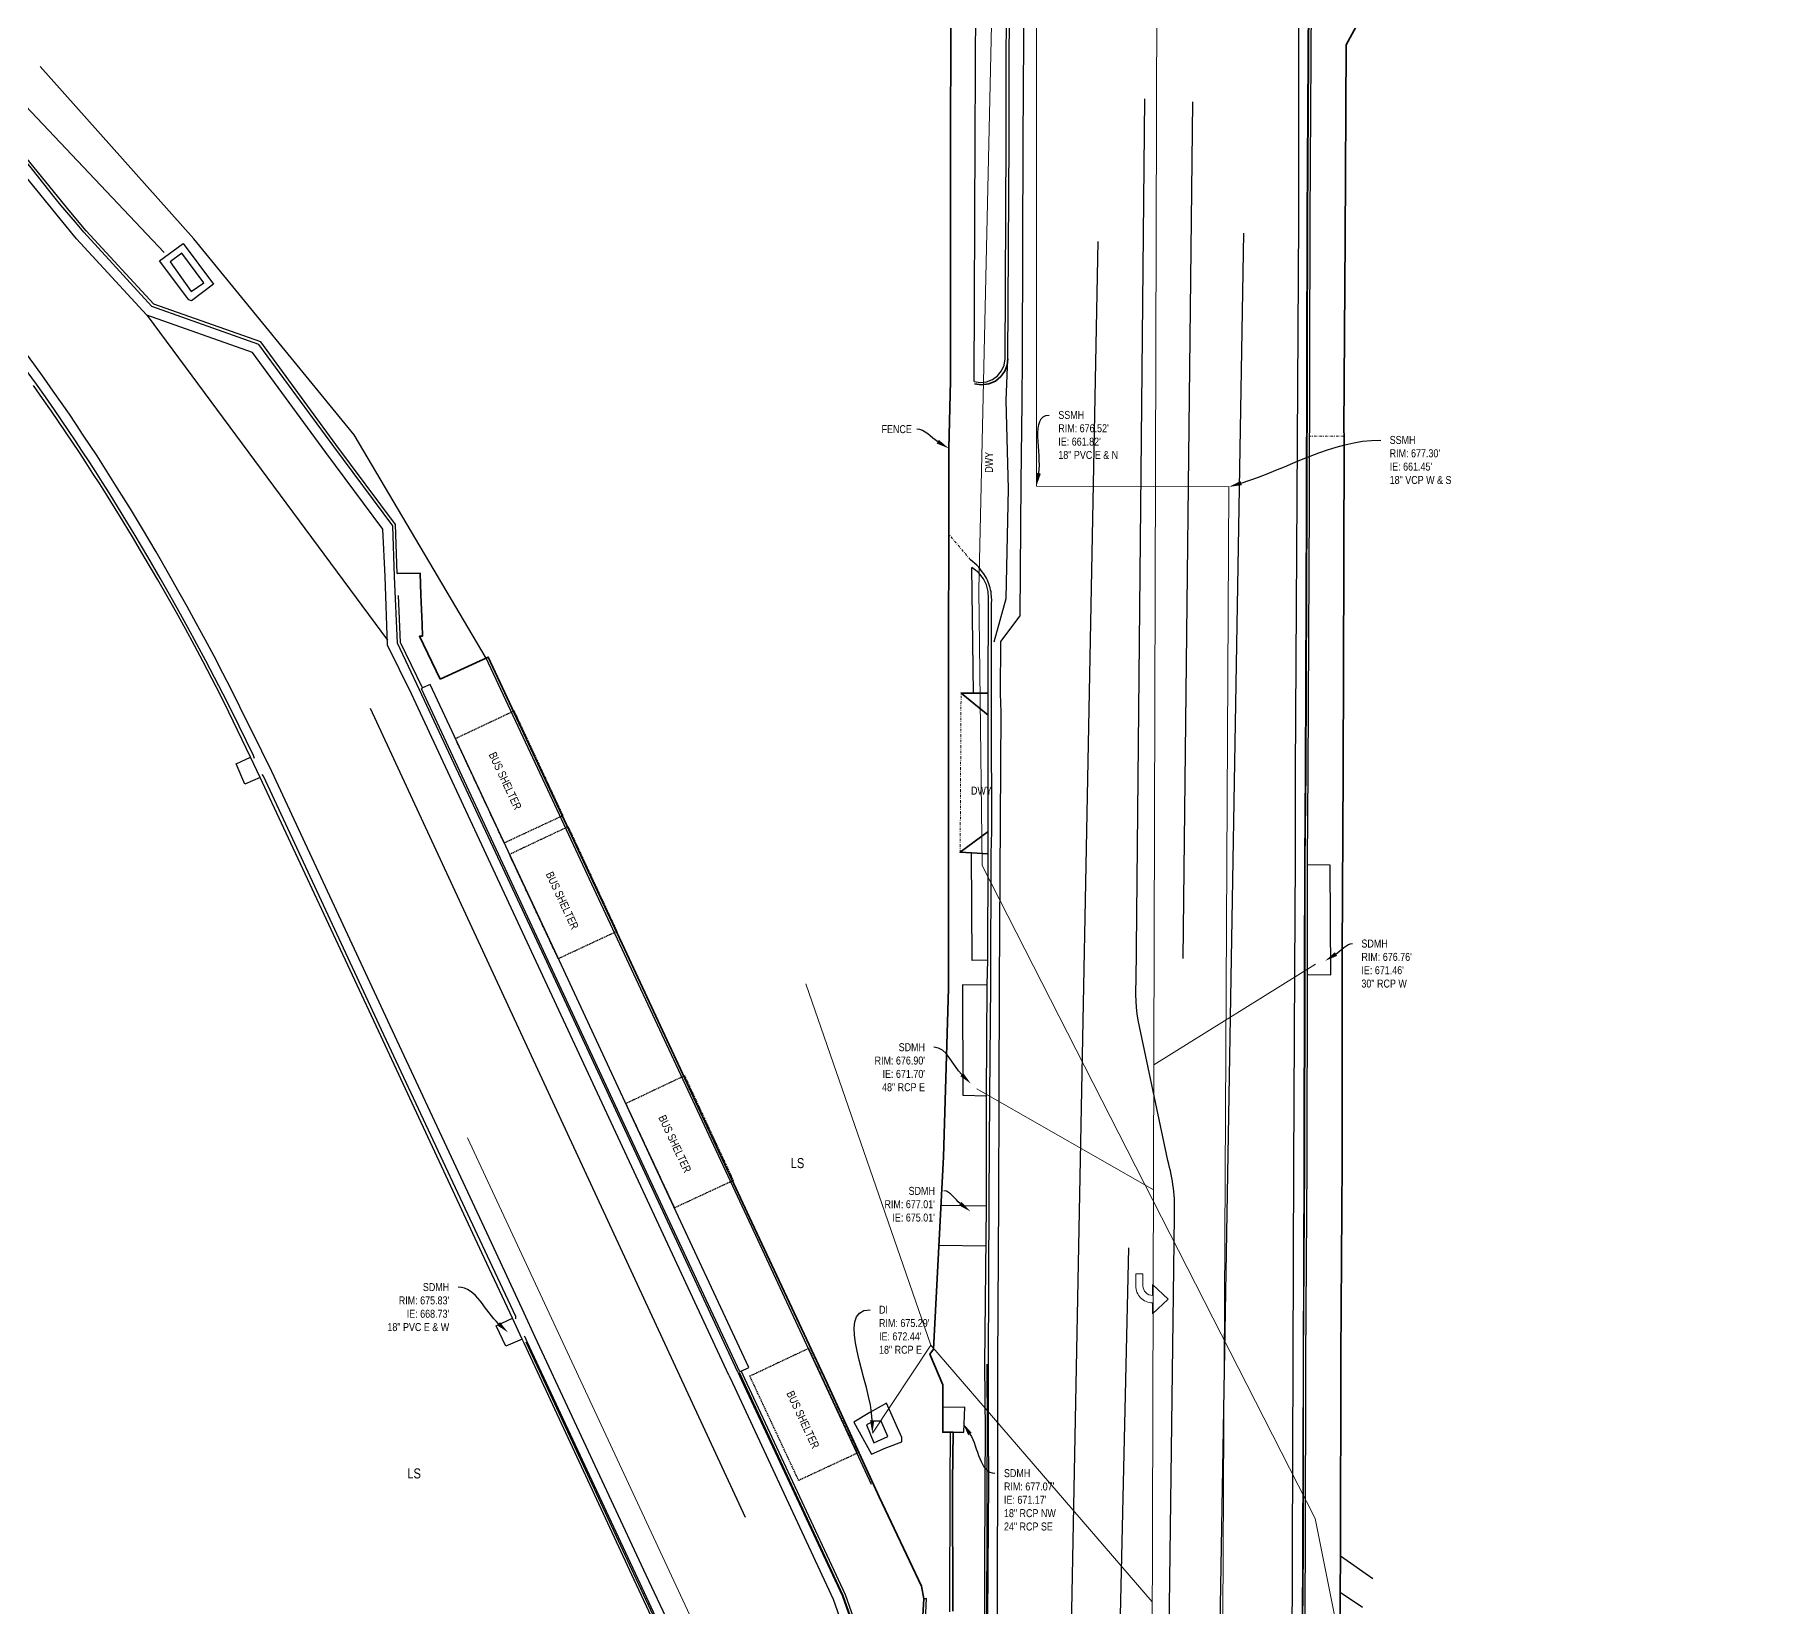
# Model space of a CAD drawing. Header units: feet. Extents: x 0 to 6444343, y 0 to 1885993.
# Drawn here: x 6433644.4 to 6433989.9, y 1885429.4 to 1885743.9 of the extents above; entities that cross this region are included whole.
import ezdxf
from ezdxf import colors
from ezdxf.entities.mleader import LeaderData, LeaderLine
from ezdxf.lldxf.tags import DXFTag
from ezdxf.math import Vec2, Vec3

# ---------------------------------------------------------------- set-up
doc = ezdxf.new("R2010")
doc.units = ezdxf.units.FT
doc.header["$MEASUREMENT"] = 0
doc.linetypes.add('DASHDOT', pattern=[1, 0.5, -0.25, 0, -0.25])
doc.linetypes.add('DASHED2', pattern=[0.375, 0.25, -0.125])
for name, color, linetype, lineweight in [('VF-BLDG-OVHD-LINE-', 253, 'DASHED2', 25), ('VF-COMM-OVHD-LINE-', 253, 'OVERHEADCOMM', 15), ('VF-ELEC-OVHD-LINE-', 253, 'OVERHEADELECTRIC', 15), ('VF-FENC-LINE-', 253, 'FENCE', 25), ('VF-ROAD-DRIV-LINE-', 253, 'Continuous', 35), ('VF-ROAD-STRP-BIKE-LINE-', 253, 'Continuous', 25), ('VF-ROAD-STRP-YELO-LINE-', 253, 'Continuous', 25), ('VF-SSWR-GEOP-LINE-QLB-', 253, 'SEWER', 15), ('VF-STRM-GEOP-LINE-QLB-', 253, 'STORMDRAIN', 15), ('VF-TOPO-BOTD-LINE-', 253, 'Continuous', 25), ('VF-TOPO-BRKL-LINE-', 253, 'DASHDOT', 13), ('VF-TOPO-CONC-EDGE-LINE-', 253, 'Continuous', 25), ('VF-TOPO-CONC-GTFL-LINE-', 253, 'Continuous', 25), ('VF-TOPO-CONC-LIPG-LINE-', 253, 'Continuous', 25), ('VF-TOPO-CONC-SWLK-LINE-', 253, 'Continuous', 25), ('VF-TOPO-CONC-TBCB-LINE-', 253, 'Continuous', 25), ('VF-TOPO-CONC-TBWK-LINE-', 253, 'Continuous', 35), ('VF-TOPO-CONC-TFCB-LINE-', 253, 'Continuous', 25), ('VF-TOPO-TEXT-', 253, 'Continuous', 25), ('VN-ROAD-STRP-AROW-SYMB-', 253, 'Continuous', 13)]:
    doc.layers.add(name, color=color, linetype=linetype, lineweight=lineweight)
doc.styles.add('NCS1-Anno', font='arial.ttf', dxfattribs={"width": 0.8, "height": 0.1})
doc.styles.get("Standard").update_dxf_attribs({"font": 'arial.ttf'})
tags = doc.linetypes.add('FENCE', pattern='A,0.5,-0.03,["X",Standard,S=0.08,R=0,X=0,Y=-0.04],-0.08,0.5', length=1.11).pattern_tags.tags
tags[6] = DXFTag(74, 10)
tags = doc.linetypes.add('OVERHEADCOMM', pattern='A,1,-0.03,["OC",Standard,S=0.08,R=0,X=0,Y=-0.04],-0.16,1', length=2.19).pattern_tags.tags
tags[6] = DXFTag(74, 10)
tags = doc.linetypes.add('OVERHEADELECTRIC', pattern='A,1,-0.03,["OE",Standard,S=0.08,R=0,X=0,Y=-0.04],-0.16,1', length=2.19).pattern_tags.tags
tags[6] = DXFTag(74, 10)
tags = doc.linetypes.add('SEWER', pattern='A,1,-0.03,["SS",Standard,S=0.08,R=0,X=0,Y=-0.04],-0.16,1', length=2.19).pattern_tags.tags
tags[6] = DXFTag(74, 10)
tags = doc.linetypes.add('STORMDRAIN', pattern='A,1,-0.03,["SD",Standard,S=0.08,R=0,X=0,Y=-0.04],-0.16,1', length=2.19).pattern_tags.tags
tags[6] = DXFTag(74, 10)

# ---------------------------------------------------------------- blocks, each defined once
blk = doc.blocks.new('*U5122')
at = {"layer": 'VN-ROAD-STRP-AROW-SYMB-'}
blk.add_lwpolyline([(-0.0091, -0.0197), (-0.0091, -0.05), (0.0091, -0.05), (0.0091, -0.0197, 0.414214), (-0.0333, 0.0227), (-0.0333, 0.05), (-0.0719, 0.0136), (-0.0333, -0.0227), (-0.0333, 0.0045, -0.414214)], format="xyb", close=True, dxfattribs=at)

msp = doc.modelspace()

# ---------------------------------------------------------------- linework, layer by layer
at = {"layer": 'VF-BLDG-OVHD-LINE-'}
for points in [[(6433728.54, 1885603.13), (6433740.26, 1885608.67), (6433750.03, 1885587.69), (6433738.31, 1885582.23), (6433728.54, 1885603.13)], [(6433739.34, 1885579.98), (6433751.06, 1885585.52), (6433760.84, 1885564.54), (6433749.12, 1885559.08), (6433739.34, 1885579.98)], [(6433762.63, 1885530.17), (6433774.35, 1885535.71), (6433784.12, 1885514.73), (6433772.4, 1885509.27), (6433762.63, 1885530.17)], [(6433787.43, 1885475.65), (6433799.15, 1885481.18), (6433808.92, 1885460.21), (6433797.2, 1885454.75), (6433787.43, 1885475.65)]]:
    msp.add_lwpolyline(points, close=True, dxfattribs=at)
at = {"layer": 'VF-COMM-OVHD-LINE-', "ltscale": 0.6}
msp.add_lwpolyline([(6434253.84, 1885335.3), (6434088.89, 1885335.26), (6433922.54, 1885336.77), (6433900.52, 1885447.12)], dxfattribs=at)
at = {"layer": 'VF-ELEC-OVHD-LINE-', "ltscale": 0.6}
msp.add_lwpolyline([(6433900.52, 1885447.12), (6433833.86, 1885577.73), (6433833.2, 1885632.89), (6433836.93, 1885799.43), (6433837.39, 1885824.46)], dxfattribs=at)
at = {"layer": 'VF-FENC-LINE-'}
for points in [[(6433761.9, 1885561.03), (6433747.52, 1885591.84), (6433734.73, 1885619.2), (6433708.29, 1885663.88), (6433676.25, 1885703.05), (6433645.51, 1885737.55)], [(6433811.76, 1885453.94), (6433802.39, 1885474.23), (6433787.27, 1885506.62), (6433761.9, 1885561.03)]]:
    msp.add_lwpolyline(points, dxfattribs=at)
at = {"layer": 'VF-ROAD-DRIV-LINE-'}
for points in [[(6433832.36, 1885674.04), (6433833.79, 1885673.84), (6433835.22, 1885674.04), (6433836.54, 1885674.62), (6433837.65, 1885675.54), (6433838.4, 1885676.59), (6433838.87, 1885677.79), (6433839.03, 1885679.07)], [(6433835.06, 1885607.78), (6433829.67, 1885612.21), (6433832.19, 1885612.18), (6433835.12, 1885612.2)], [(6433835.1, 1885580.07), (6433831.79, 1885580.28), (6433829.49, 1885580.39), (6433835.09, 1885584.52)]]:
    msp.add_lwpolyline(points, dxfattribs=at)
at = {"layer": 'VF-ROAD-STRP-BIKE-LINE-', "linetype": 'Continuous', "ltscale": 0.8}
msp.add_line((6433886.14, 1885704.19), (6433880.53, 1885373.28), dxfattribs=at)
at = {"layer": 'VF-ROAD-STRP-BIKE-LINE-', "linetype": 'Continuous'}
msp.add_line((6433851.07, 1885388.18), (6433857.09, 1885702.5), dxfattribs=at)
at = {"layer": 'VF-ROAD-STRP-BIKE-LINE-'}
msp.add_line((6433860.54, 1885383.56), (6433863.24, 1885501.31), dxfattribs=at)
at = {"layer": 'VF-ROAD-STRP-BIKE-LINE-', "flags": 128}
for points in [[(6433666.91, 1885687.72), (6433714.96, 1885622.77)], [(6433711.48, 1885609.23), (6433786.5, 1885447.42)]]:
    msp.add_lwpolyline(points, dxfattribs=at)
at = {"layer": 'VF-ROAD-STRP-YELO-LINE-', "ltscale": 0.6}
msp.add_lwpolyline([(6433870.64, 1885372.68), (6433872.33, 1885507.54, 0.085336), (6433871.01, 1885518.72), (6433865.63, 1885544.28, -0.076034), (6433864.68, 1885554.43), (6433866.44, 1885731.06)], format="xyb", dxfattribs=at)
msp.add_lwpolyline([(6433875.93, 1885730.43), (6433874.03, 1885559.15)], dxfattribs=at)
at = {"layer": 'VF-SSWR-GEOP-LINE-QLB-', "ltscale": 0.6, "flags": 128}
msp.add_lwpolyline([(6433844.74, 1885854.93), (6433844.74, 1885653.61), (6433883.21, 1885653.44), (6433881.41, 1885314.98), (6433525.35, 1885315.72)], dxfattribs=at)
at = {"layer": 'VF-STRM-GEOP-LINE-QLB-', "ltscale": 0.6}
for p, q in [((6433869.53, 1885992.59), (6433867.41, 1885268.1)), ((6433900.55, 1885558.01), (6433868.2, 1885537.88)), ((6433832.83, 1885533.06), (6433868.13, 1885512.87)), ((6433823.62, 1885481.79), (6433867.89, 1885430.47))]:
    msp.add_line(p, q, dxfattribs=at)
at = {"layer": 'VF-STRM-GEOP-LINE-QLB-', "ltscale": 0.6, "elevation": 675.29}
msp.add_lwpolyline([(6433811.94, 1885464.2), (6433823.62, 1885481.79), (6433798.63, 1885554.06)], dxfattribs=at)
at = {"layer": 'VF-STRM-GEOP-LINE-QLB-', "ltscale": 0.6, "flags": 128}
msp.add_lwpolyline([(6433827.02, 1885396.12), (6433788.58, 1885399.6), (6433730.98, 1885523.26)], dxfattribs=at)
at = {"layer": 'VF-TOPO-BOTD-LINE-'}
msp.add_line((6433670.32, 1885700.35), (6433642.6, 1885729.64), dxfattribs=at)
at = {"layer": 'VF-TOPO-BRKL-LINE-'}
for p, q in [((6433906.27, 1885663.61), (6433899.31, 1885663.62)), ((6433831.54, 1885638.88), (6433827.23, 1885643.97)), ((6433829.49, 1885580.39), (6433829.67, 1885612.21))]:
    msp.add_line(p, q, dxfattribs=at)
at = {"layer": 'VF-TOPO-CONC-EDGE-LINE-'}
for p, q in [((6433832.19, 1885612.18), (6433831.84, 1885637.32)), ((6433905.53, 1885439.68), (6433912.01, 1885435.16)), ((6433909.94, 1885429.36), (6433905.51, 1885432.33))]:
    msp.add_line(p, q, dxfattribs=at)
for points in [[(6433680.17, 1885693.98), (6433675.78, 1885690.68), (6433675.21, 1885690.83), (6433669.35, 1885698.66), (6433674.08, 1885702.14), (6433680.17, 1885693.98)], [(6433673.83, 1885700.18), (6433671.5, 1885698.45), (6433675.73, 1885692.53), (6433678.23, 1885694.26), (6433673.83, 1885700.18)], [(6433814.84, 1885461.32), (6433817.86, 1885462.49), (6433817.86, 1885463.38), (6433814.78, 1885470.24), (6433811.42, 1885468.34), (6433808.22, 1885466.42), (6433811.74, 1885460.02), (6433814.64, 1885461.25), (6433814.84, 1885461.32)], [(6433810.74, 1885465.87), (6433812.2, 1885462.29), (6433815.02, 1885463.58), (6433813.68, 1885466.61), (6433812.27, 1885466.63), (6433810.74, 1885465.87)]]:
    msp.add_lwpolyline(points, close=True, dxfattribs=at)
for points in [[(6433785.69, 1885476.61), (6433785.41, 1885476.47), (6433767.66, 1885514.57), (6433747.08, 1885558.7), (6433721.74, 1885613.08), (6433722, 1885613.27)], [(6433785.69, 1885476.61), (6433787.2, 1885477.34), (6433769.44, 1885515.45), (6433748.88, 1885559.64), (6433723.48, 1885613.95), (6433722, 1885613.27)], [(6433689.5, 1885595.33), (6433686.46, 1885593.99), (6433684.67, 1885598.08), (6433687.6, 1885599.42)], [(6433835, 1885558.78), (6433831.87, 1885558.73), (6433831.79, 1885580.28)], [(6433741.87, 1885483.01), (6433738.63, 1885481.63), (6433736.73, 1885485.67), (6433739.96, 1885487.18)]]:
    msp.add_lwpolyline(points, dxfattribs=at)
at = {"layer": 'VF-TOPO-CONC-GTFL-LINE-'}
for points in [[(6433899.19, 1885790.16), (6433899.08, 1885754.3), (6433899.07, 1885750.19), (6433898.83, 1885707.05), (6433898.68, 1885648.98), (6433898.5, 1885596.72), (6433898.34, 1885578.75), (6433898.29, 1885556.79)], [(6433836.26, 1885622.44), (6433838.7, 1885631.12), (6433839.14, 1885653.07), (6433838.67, 1885670.72), (6433839.03, 1885679.07), (6433839.27, 1885722.73), (6433839.34, 1885763.39)], [(6433785.06, 1885476.41), (6433767.34, 1885514.37), (6433746.34, 1885559.45), (6433721.39, 1885612.89), (6433716.94, 1885622.21), (6433716.39, 1885635.54), (6433716.04, 1885645.68), (6433704.22, 1885661.54), (6433689.22, 1885681.93), (6433667.81, 1885689.53), (6433654.26, 1885704.42), (6433652.54, 1885706.4), (6433650.84, 1885708.39), (6433649.67, 1885709.79), (6433648.52, 1885711.2), (6433646.24, 1885714.05), (6433643.97, 1885716.9), (6433642.82, 1885718.32), (6433641.65, 1885719.72), (6433639.98, 1885721.69), (6433638.3, 1885723.65), (6433636.61, 1885725.59), (6433634.9, 1885727.53)], [(6433688.36, 1885599.14), (6433688.14, 1885599.76), (6433683.83, 1885608.63), (6433682.13, 1885611.99), (6433680.4, 1885615.34), (6433678.64, 1885618.68), (6433676.87, 1885622), (6433675.07, 1885625.31), (6433673.24, 1885628.61), (6433671.39, 1885631.9), (6433669.52, 1885635.17), (6433667.02, 1885639.46), (6433664.48, 1885643.74), (6433661.91, 1885648), (6433659.29, 1885652.23), (6433657.96, 1885654.34), (6433656.63, 1885656.43), (6433655.28, 1885658.53), (6433653.92, 1885660.61), (6433652.55, 1885662.68), (6433651.17, 1885664.75), (6433649.77, 1885666.81), (6433648.36, 1885668.86), (6433646.56, 1885671.43), (6433644.75, 1885674), (6433642.92, 1885676.55)], [(6433835.65, 1885554), (6433835.7, 1885580.1), (6433835.8, 1885584.62), (6433835.75, 1885608.03), (6433835.75, 1885612.16), (6433835.73, 1885629.62), (6433835.79, 1885630.22), (6433835.8, 1885630.83), (6433835.78, 1885631.44), (6433835.72, 1885632.05), (6433835.66, 1885632.45), (6433835.58, 1885632.85), (6433835.49, 1885633.25), (6433835.38, 1885633.65), (6433835.25, 1885634.04), (6433835.11, 1885634.42), (6433834.94, 1885634.8), (6433834.76, 1885635.17), (6433834.54, 1885635.56), (6433834.24, 1885636.03), (6433833.92, 1885636.49), (6433833.58, 1885636.94), (6433833.21, 1885637.37), (6433832.82, 1885637.78), (6433832.41, 1885638.16), (6433831.98, 1885638.53), (6433831.54, 1885638.88)], [(6433740.66, 1885487.09), (6433740.61, 1885487.55), (6433734.94, 1885499.62), (6433713.8, 1885544.86), (6433690.14, 1885595.57), (6433689.91, 1885595.94)], [(6433898.29, 1885556.79), (6433898.23, 1885517.89), (6433898.11, 1885478.92), (6433897.98, 1885440.69), (6433897.74, 1885396.76)], [(6433834.99, 1885418.6), (6433835.21, 1885454.7), (6433835.15, 1885464.57), (6433835.14, 1885478.08), (6433835.29, 1885511.07), (6433835.43, 1885531.75), (6433835.65, 1885554)], [(6433742.91, 1885482.49), (6433742.52, 1885483.38), (6433742.28, 1885483.63)], [(6433809.51, 1885342.05), (6433808.1, 1885344.87), (6433805.91, 1885348.77), (6433803.7, 1885353.15), (6433802.02, 1885356.22), (6433788.36, 1885385), (6433765.03, 1885435.18), (6433742.91, 1885482.49)], [(6433785.06, 1885476.41), (6433785.77, 1885474.79), (6433805.88, 1885431.78), (6433815.27, 1885405.11)]]:
    msp.add_lwpolyline(points, dxfattribs=at)
at = {"layer": 'VF-TOPO-CONC-LIPG-LINE-'}
for points in [[(6433836.87, 1885418.6), (6433837.04, 1885454.58), (6433837.03, 1885464.38), (6433837.05, 1885478.24), (6433837.22, 1885510.97), (6433837.3, 1885531.77), (6433837.38, 1885554.08), (6433837.67, 1885608.42), (6433837.53, 1885612.13), (6433837.62, 1885622.54), (6433841.46, 1885627.66), (6433841.71, 1885654.42), (6433841.89, 1885670.33), (6433841.95, 1885679.51), (6433842.07, 1885722.63), (6433842.33, 1885763.18)], [(6433897.17, 1885750.36), (6433897.16, 1885706.61), (6433896.75, 1885640.51), (6433896.48, 1885596.58), (6433896.48, 1885578.93), (6433896.37, 1885556.7), (6433896.15, 1885517.95), (6433896.01, 1885479.07), (6433895.9, 1885440.51), (6433895.78, 1885396.58)], [(6433783.26, 1885475.82), (6433765.63, 1885513.63), (6433744.69, 1885558.55), (6433719.76, 1885612.04), (6433714.99, 1885621.8), (6433714.47, 1885635.54), (6433714.03, 1885645.02), (6433702.62, 1885660.36), (6433687.98, 1885680.34), (6433666.86, 1885687.77), (6433652.74, 1885703.07), (6433649.49, 1885707.05), (6433644.85, 1885712.77), (6433642.53, 1885715.63), (6433640.17, 1885718.46), (6433638.53, 1885720.4), (6433636.87, 1885722.33), (6433635.21, 1885724.25), (6433633.53, 1885726.16)], [(6433744.53, 1885483.41), (6433742.31, 1885488.23), (6433736.68, 1885500.28), (6433715.53, 1885545.67), (6433691.82, 1885596.51), (6433689.84, 1885600.62), (6433685.44, 1885609.48), (6433683.75, 1885612.86), (6433682.03, 1885616.22), (6433680.29, 1885619.57), (6433678.52, 1885622.9), (6433676.73, 1885626.22), (6433674.91, 1885629.53), (6433673.07, 1885632.83), (6433671.2, 1885636.11), (6433668.69, 1885640.44), (6433666.14, 1885644.75), (6433663.55, 1885649.03), (6433660.92, 1885653.29), (6433659.58, 1885655.41), (6433658.24, 1885657.52), (6433656.88, 1885659.63), (6433655.51, 1885661.72), (6433654.13, 1885663.81), (6433652.74, 1885665.89), (6433651.34, 1885667.96), (6433649.92, 1885670.03), (6433648.12, 1885672.62), (6433646.3, 1885675.2), (6433644.46, 1885677.76), (6433642.6, 1885680.31)], [(6433811.12, 1885343.18), (6433807.9, 1885349.53), (6433805.47, 1885354.11), (6433803.93, 1885357.18), (6433790.27, 1885385.82), (6433766.68, 1885435.81), (6433744.53, 1885483.41)], [(6433783.26, 1885475.82), (6433783.96, 1885474.26), (6433804.12, 1885430.99), (6433813.42, 1885404.55)]]:
    msp.add_lwpolyline(points, dxfattribs=at)
at = {"layer": 'VF-TOPO-CONC-SWLK-LINE-'}
msp.add_lwpolyline([(6433832.27, 1885674.55), (6433832.49, 1885723.18), (6433832.66, 1885764.03)], dxfattribs=at)
at = {"layer": 'VF-TOPO-CONC-TBCB-LINE-'}
for p, q in [((6433825.65, 1885509.78), (6433834.73, 1885509.7)), ((6433834.65, 1885501.58), (6433825.23, 1885501.73)), ((6433827.5, 1885464.44), (6433827.41, 1885454.42))]:
    msp.add_line(p, q, dxfattribs=at)
for points in [[(6433832.27, 1885674.55), (6433833.51, 1885674.35), (6433834.76, 1885674.47), (6433835.94, 1885674.91), (6433836.96, 1885675.64), (6433837.78, 1885676.63), (6433838.31, 1885677.8), (6433838.51, 1885679.07), (6433838.68, 1885722.7), (6433838.76, 1885763.34)], [(6433899.67, 1885750.26), (6433899.41, 1885707.16), (6433899.27, 1885649.94), (6433899.04, 1885596.65), (6433898.89, 1885578.61), (6433898.87, 1885556.81), (6433898.8, 1885517.8), (6433898.54, 1885478.92), (6433898.52, 1885440.64), (6433898.15, 1885396.76)], [(6433716.93, 1885636.12), (6433716.56, 1885645.94), (6433704.65, 1885661.96), (6433689.61, 1885682.49), (6433668.22, 1885689.97), (6433654.69, 1885704.68), (6433651.29, 1885708.74), (6433648.95, 1885711.59), (6433646.63, 1885714.45), (6433644.31, 1885717.32), (6433641.96, 1885720.16), (6433638.66, 1885724.09), (6433635.32, 1885727.99)], [(6433742.28, 1885482.2), (6433741.87, 1885483.01), (6433739.96, 1885487.18), (6433734.29, 1885499.28), (6433713.18, 1885544.64), (6433689.5, 1885595.33), (6433687.6, 1885599.42), (6433683.25, 1885608.42), (6433681.56, 1885611.77), (6433679.85, 1885615.11), (6433678.11, 1885618.44), (6433676.35, 1885621.75), (6433674.56, 1885625.04), (6433672.74, 1885628.33), (6433670.9, 1885631.6), (6433669.04, 1885634.86), (6433666.53, 1885639.16), (6433663.98, 1885643.45), (6433661.39, 1885647.71), (6433658.75, 1885651.94), (6433657.42, 1885654.05), (6433656.07, 1885656.15), (6433654.72, 1885658.24), (6433653.35, 1885660.32), (6433651.97, 1885662.4), (6433650.58, 1885664.47), (6433649.18, 1885666.53), (6433647.76, 1885668.58), (6433645.97, 1885671.14), (6433644.15, 1885673.7)], [(6433834.42, 1885478.02), (6433834.73, 1885509.62), (6433834.79, 1885531.66), (6433834.9, 1885553.87), (6433835, 1885558.78), (6433835.1, 1885580.07), (6433835.09, 1885584.52), (6433835.06, 1885607.78), (6433835.12, 1885612.2), (6433835.13, 1885631.18), (6433835.07, 1885632.52), (6433834.75, 1885633.83), (6433834.16, 1885635.05), (6433833.14, 1885636.32), (6433831.84, 1885637.32)], [(6433722, 1885613.27), (6433717.56, 1885622.35), (6433717.15, 1885631.75)], [(6433898.87, 1885555.91), (6433903.64, 1885555.87), (6433903.48, 1885577.82), (6433898.89, 1885577.85)], [(6433834.9, 1885553.8), (6433829.96, 1885553.89), (6433830, 1885531.78), (6433834.79, 1885531.69)], [(6433808.96, 1885341.78), (6433805.49, 1885348.53), (6433803.16, 1885352.77), (6433801.6, 1885355.92), (6433787.7, 1885384.87), (6433764.31, 1885434.87), (6433742.28, 1885482.2)], [(6433785.69, 1885476.61), (6433786.38, 1885475.15), (6433806.47, 1885431.97), (6433815.92, 1885405.33)], [(6433834.38, 1885418.7), (6433834.47, 1885454.48), (6433834.54, 1885464.58), (6433834.42, 1885478.02)], [(6433828.08, 1885464.42), (6433830.23, 1885464.42), (6433830.4, 1885469.4), (6433826.03, 1885469.33)], [(6433827.41, 1885454.42), (6433827.38, 1885428.51)], [(6433822.55, 1885426.82), (6433822.79, 1885431.18)]]:
    msp.add_lwpolyline(points, dxfattribs=at)
at = {"layer": 'VF-TOPO-CONC-TBWK-LINE-'}
for points in [[(6433909.23, 1885790.05), (6433909.11, 1885750.13), (6433909.06, 1885746.22), (6433906.72, 1885741.88), (6433906.5, 1885703.21), (6433906.22, 1885664.85), (6433906.27, 1885663.61), (6433906.23, 1885638.2), (6433906.11, 1885596.52), (6433905.9, 1885560.25), (6433905.88, 1885518.48), (6433905.6, 1885479.53), (6433905.53, 1885439.68), (6433905.51, 1885432.33), (6433905.4, 1885413.74), (6433906.2, 1885413.72), (6433907.79, 1885411.27), (6433907.75, 1885392.98), (6433907.48, 1885358.26), (6433917.66, 1885345.72), (6433923.1, 1885344.35), (6433945.59, 1885344.45)], [(6433827.99, 1885454.51), (6433828.08, 1885464.42), (6433827.5, 1885464.44), (6433826.01, 1885464.39), (6433826.05, 1885473.85), (6433823.45, 1885479.98), (6433824.16, 1885480.98), (6433826.15, 1885519.48), (6433827.19, 1885553.14), (6433827.15, 1885621.45), (6433827.23, 1885643.97), (6433827.24, 1885661.15), (6433827.56, 1885674.66), (6433827.58, 1885723.23), (6433827.7, 1885764.35)], [(6433725.51, 1885615.02), (6433721.4, 1885623.61), (6433721.97, 1885623.62), (6433721.89, 1885625.99), (6433721.65, 1885631.84), (6433721.52, 1885636.17), (6433716.93, 1885636.12)], [(6433787.35, 1885507.36), (6433762.8, 1885560.09), (6433747.92, 1885591.98), (6433735.12, 1885619.4), (6433725.51, 1885615.02)], [(6433822.79, 1885431.18), (6433822.2, 1885431.06), (6433821.78, 1885433.65), (6433813.32, 1885451.48), (6433802.75, 1885474.46), (6433787.35, 1885507.36)], [(6433827.99, 1885454.51), (6433828, 1885428.59)], [(6433821.82, 1885424.37), (6433822.2, 1885431.06)]]:
    msp.add_lwpolyline(points, dxfattribs=at)
at = {"layer": 'VF-TOPO-CONC-TFCB-LINE-'}
for points in [[(6433899.22, 1885750.26), (6433898.96, 1885707.16), (6433898.82, 1885649.94), (6433898.59, 1885596.66), (6433898.44, 1885578.62), (6433898.42, 1885556.81), (6433898.35, 1885517.8), (6433898.09, 1885478.92), (6433898.07, 1885440.64), (6433897.7, 1885396.77)], [(6433788.11, 1885385.07), (6433764.72, 1885435.06), (6433742.68, 1885482.39)], [(6433785.28, 1885476.42), (6433785.97, 1885474.96), (6433806.05, 1885431.79), (6433815.5, 1885405.18)], [(6433834.83, 1885418.7), (6433834.92, 1885454.47), (6433834.99, 1885464.58), (6433834.87, 1885478.02)]]:
    msp.add_lwpolyline(points, dxfattribs=at)

# ---------------------------------------------------------------- block references
at = {"layer": 'VN-ROAD-STRP-AROW-SYMB-', "ltscale": 0.6, "xscale": 80.00016000032814, "yscale": 80.00016000032814, "zscale": 80.00016000032814, "rotation": 180}
msp.add_blockref('*U5122', (6433865.32, 1885492.11), dxfattribs=at)

# ---------------------------------------------------------------- texts
at = {"layer": 'VF-TOPO-TEXT-', "char_height": 1.6, "width": 16.1628, "attachment_point": 1, "rotation": 295.068, "style": 'NCS1-Anno'}
for insert in [(6433736.61, 1885600.62), (6433748.02, 1885576.7), (6433770.54, 1885528.04), (6433796.15, 1885472.87)]:
    msp.add_mtext('BUS SHELTER', dxfattribs=dict(at, insert=insert))
at = {"layer": 'VF-TOPO-TEXT-', "ltscale": 0.6, "insert": (6433718.92, 1885457.16), "char_height": 2, "width": 3.8433, "attachment_point": 1, "style": 'NCS1-Anno'}
msp.add_mtext('LS', dxfattribs=at)

# ---------------------------------------------------------------- leaders
at = {"layer": 'VF-TOPO-TEXT-'}
ml = msp.add_multileader_mtext('Standard', dxfattribs=at)
ml.set_content('SSMH\\PRIM: 676.52\'\\PIE: 661.82\'\\P18" PVC E & N', color=256, style='NCS1-Anno')
ml.set_leader_properties()
ml.build(insert=Vec2(0, 0))
ml.multileader.update_dxf_attribs({"leader_type": 2, "dogleg_length": 0.19, "arrow_head_size": 2.6, "scale": 20})
ctx = ml.context
ctx.base_point, ctx.scale, ctx.char_height, ctx.arrow_head_size, ctx.landing_gap_size, ctx.plane_origin = Vec3(6433847.32, 1885667.82, 678.82), 20, 1.6, 2.6, 1.8, Vec3(6433844.74, 1885653.61, 678.82)
notes = []
notes.append((ctx, [(0, (1, 1, 0), (6433843.52, 1885667.82, 678.82), (1, 0), 3.8, [(0, [(6433844.74, 1885653.61, 678.82)], 0, [])])]))
ctx.mtext.insert, ctx.mtext.flow_direction = Vec3(6433849.12, 1885668.64, 678.82), 5
ml = msp.add_multileader_mtext('Standard', dxfattribs=at)
ml.set_content('FENCE ', color=256, style='NCS1-Anno')
ml.set_leader_properties()
ml.build(insert=Vec2(0, 0))
ml.multileader.update_dxf_attribs({"leader_type": 2, "dogleg_length": 0.19, "arrow_head_size": 2.6, "scale": 20})
ctx = ml.context
ctx.base_point, ctx.scale, ctx.char_height, ctx.arrow_head_size, ctx.landing_gap_size, ctx.plane_origin = Vec3(6433813.01, 1885664.98, 677.32), 20, 1.6, 2.6, 1, Vec3(6433722.95, 1885704.16, 677.32)
ctx.text_align_type = 2
notes.append((ctx, [(1, (1, 1, 0), (6433822.25, 1885664.98, 677.32), (-1, 0), 1.42, [(0, [(6433827.24, 1885661.15, 677.32)], 0, [])])]))
ctx.mtext.insert, ctx.mtext.width, ctx.mtext.alignment, ctx.mtext.flow_direction = Vec3(6433819.83, 1885665.8, 677.32), 8.0838, 3, 5
ml = msp.add_multileader_mtext('Standard', dxfattribs=at)
ml.set_content('SSMH\\PRIM: 677.30\'\\PIE: 661.45\'\\P18" VCP W & S', color=256, style='NCS1-Anno')
ml.set_leader_properties()
ml.build(insert=Vec2(0, 0))
ml.multileader.update_dxf_attribs({"leader_type": 2, "dogleg_length": 0.19, "arrow_head_size": 2.6, "scale": 20})
ctx = ml.context
ctx.base_point, ctx.scale, ctx.char_height, ctx.arrow_head_size, ctx.landing_gap_size, ctx.plane_origin = Vec3(6433913.59, 1885662.82, 677.3), 20, 1.6, 2.6, 1.8, Vec3(6433883.21, 1885653.44, 677.3)
notes.append((ctx, [(0, (1, 1, 0), (6433909.79, 1885662.82, 677.3), (1, 0), 3.8, [(0, [(6433883.21, 1885653.44, 677.3)], 0, [])])]))
ctx.mtext.insert, ctx.mtext.flow_direction = Vec3(6433915.39, 1885663.64, 677.3), 5
ml = msp.add_multileader_mtext('Standard', dxfattribs=at)
ml.set_content('SDMH\\PRIM: 676.76\'\\PIE: 671.46\'\\P30" RCP W', color=256, style='NCS1-Anno')
ml.set_leader_properties()
ml.build(insert=Vec2(0, 0))
ml.multileader.update_dxf_attribs({"leader_type": 2, "dogleg_length": 0.19, "arrow_head_size": 2.6, "scale": 20})
ctx = ml.context
ctx.base_point, ctx.scale, ctx.char_height, ctx.arrow_head_size, ctx.landing_gap_size, ctx.plane_origin = Vec3(6433907.94, 1885562.11, 676.76), 20, 1.6, 2.6, 1.8, Vec3(6433901.24, 1885558.45, 676.76)
notes.append((ctx, [(0, (1, 1, 0), (6433904.14, 1885562.11, 676.76), (1, 0), 3.8, [(0, [(6433902.45, 1885558.64, 676.76)], 0, [])])]))
ctx.mtext.insert, ctx.mtext.flow_direction = Vec3(6433909.74, 1885562.93, 676.76), 5
ml = msp.add_multileader_mtext('Standard', dxfattribs=at)
ml.set_content('SDMH\\PRIM: 676.90\'\\PIE: 671.70\'\\P48" RCP E', color=256, style='NCS1-Anno')
ml.set_leader_properties()
ml.build(insert=Vec2(0, 0))
ml.multileader.update_dxf_attribs({"leader_type": 2, "dogleg_length": 0.19, "arrow_head_size": 2.6, "scale": 20})
ctx = ml.context
ctx.base_point, ctx.scale, ctx.char_height, ctx.arrow_head_size, ctx.landing_gap_size, ctx.plane_origin = Vec3(6433810.81, 1885541.39, 676.9), 20, 1.6, 2.6, 1.8, Vec3(6433832.42, 1885533.27, 676.9)
ctx.text_align_type = 2
notes.append((ctx, [(1, (1, 1, 0), (6433828.06, 1885541.39, 676.9), (-1, 0), 3.8, [(0, [(6433831.66, 1885534.09, 676.9)], 0, [])])]))
ctx.mtext.insert, ctx.mtext.alignment, ctx.mtext.flow_direction = Vec3(6433822.46, 1885542.2, 676.9), 3, 5
ml = msp.add_multileader_mtext('Standard', dxfattribs=at)
ml.set_content("SDMH\\PRIM: 677.01'\\PIE: 675.01'", color=256, style='NCS1-Anno')
ml.set_leader_properties()
ml.build(insert=Vec2(0, 0))
ml.multileader.update_dxf_attribs({"leader_type": 2, "dogleg_length": 0.19, "arrow_head_size": 2.6, "scale": 20})
ctx = ml.context
ctx.base_point, ctx.scale, ctx.char_height, ctx.arrow_head_size, ctx.landing_gap_size, ctx.plane_origin = Vec3(6433812.78, 1885512.65, 677.01), 20, 1.6, 2.6, 1.8, Vec3(6433831.56, 1885508.53, 677.01)
ctx.text_align_type = 2
notes.append((ctx, [(1, (1, 1, 0), (6433830.04, 1885512.65, 677.01), (-1, 0), 3.8, [(0, [(6433831.56, 1885508.53, 677.01)], 0, [])])]))
ctx.mtext.insert, ctx.mtext.alignment, ctx.mtext.flow_direction = Vec3(6433824.44, 1885513.47, 677.01), 3, 5
ml = msp.add_multileader_mtext('Standard', dxfattribs=at)
ml.set_content('SDMH\\PRIM: 675.83\'\\PIE: 668.73\'\\P18" PVC E & W', color=256, style='NCS1-Anno')
ml.set_leader_properties()
ml.build(insert=Vec2(0, 0))
ml.multileader.update_dxf_attribs({"leader_type": 2, "dogleg_length": 0.19, "arrow_head_size": 2.6, "scale": 20})
ctx = ml.context
ctx.base_point, ctx.scale, ctx.char_height, ctx.arrow_head_size, ctx.landing_gap_size, ctx.plane_origin = Vec3(6433713.37, 1885493.41, 675.83), 20, 1.6, 2.6, 1.8, Vec3(6433739.1, 1885484.35, 675.83)
ctx.text_align_type = 2
notes.append((ctx, [(1, (1, 1, 0), (6433732.91, 1885493.41, 675.83), (-1, 0), 3.8, [(0, [(6433739.1, 1885484.35, 675.83)], 0, [])])]))
ctx.mtext.insert, ctx.mtext.alignment, ctx.mtext.flow_direction = Vec3(6433727.31, 1885494.23, 675.83), 3, 5
ml = msp.add_multileader_mtext('Standard', dxfattribs=at)
ml.set_content('DI\\PRIM: 675.29\'\\PIE: 672.44\'\\P18" RCP E', color=256, style='NCS1-Anno')
ml.set_leader_properties()
ml.build(insert=Vec2(0, 0))
ml.multileader.update_dxf_attribs({"leader_type": 2, "dogleg_length": 0.19, "arrow_head_size": 2.6, "scale": 20})
ctx = ml.context
ctx.base_point, ctx.scale, ctx.char_height, ctx.arrow_head_size, ctx.landing_gap_size, ctx.plane_origin = Vec3(6433811.47, 1885488.89, 675.29), 20, 1.6, 2.6, 1.8, Vec3(6433811.94, 1885464.2, 675.29)
notes.append((ctx, [(0, (1, 1, 0), (6433807.67, 1885488.89, 675.29), (1, 0), 3.8, [(0, [(6433811.94, 1885464.2, 675.29)], 0, [])])]))
ctx.mtext.insert, ctx.mtext.flow_direction = Vec3(6433813.27, 1885489.7, 675.29), 5
ml = msp.add_multileader_mtext('Standard', dxfattribs=at)
ml.set_content('SDMH\\PRIM: 677.07\'\\PIE: 671.17\'\\P18" RCP NW\\P24" RCP SE', color=256, style='NCS1-Anno')
ml.set_leader_properties()
ml.build(insert=Vec2(0, 0))
ml.multileader.update_dxf_attribs({"leader_type": 2, "dogleg_length": 0.19, "arrow_head_size": 2.6, "scale": 20})
ctx = ml.context
ctx.base_point, ctx.scale, ctx.char_height, ctx.arrow_head_size, ctx.landing_gap_size, ctx.plane_origin = Vec3(6433836.45, 1885456.2, 677.07), 20, 1.6, 2.6, 1.8, Vec3(6433830.68, 1885465.54, 677.07)
notes.append((ctx, [(0, (1, 1, 0), (6433832.65, 1885456.2, 677.07), (1, 0), 3.8, [(0, [(6433830.05, 1885466.23, 677.07)], 0, [])])]))
ctx.mtext.insert, ctx.mtext.flow_direction = Vec3(6433838.25, 1885457.02, 677.07), 5
for ctx, leaders in notes:
    for number, flags, end, landing, length, lines in leaders:
        leader = LeaderData()
        leader.index, (leader.has_last_leader_line, leader.has_dogleg_vector, leader.attachment_direction) = number, flags
        leader.last_leader_point, leader.dogleg_vector, leader.dogleg_length = Vec3(end), Vec3(landing), length
        for number, points, colour, breaks in lines:
            line = LeaderLine()
            line.index, line.vertices, line.color, line.breaks = number, Vec3.list(points), colors.encode_raw_color(colour), breaks
            leader.lines.append(line)
        ctx.leaders.append(leader)

# ---------------------------------------------------------------- next in the draw order: texts
at = {"layer": 'VF-TOPO-TEXT-', "insert": (6433795.59, 1885519.22, -710.92), "char_height": 2, "width": 2.9892, "attachment_point": 1, "style": 'NCS1-Anno', "bg_fill": 3, "box_fill_scale": 1.2, "bg_fill_color": 256, "bg_fill_transparency": 0}
msp.add_mtext('LS', dxfattribs=at)

# ---------------------------------------------------------------- next in the draw order: leaders
at = {"layer": 'VF-TOPO-TEXT-'}
ml = msp.add_multileader_mtext('Standard', dxfattribs=at)
ml.set_content('DWY', color=256, style='NCS1-Anno')
ml.set_leader_properties()
ml.build(insert=Vec2(0, 0))
ml.multileader.update_dxf_attribs({"leader_type": 2, "dogleg_length": 0.1, "arrow_head_size": 2, "scale": 20})
ctx = ml.context
ctx.base_point, ctx.scale, ctx.char_height, ctx.arrow_head_size, ctx.landing_gap_size, ctx.plane_origin, ctx.plane_x_axis, ctx.plane_y_axis = Vec3(6433835.25, 1885655.48), 20, 1.6, 2, 0.8, Vec3(6433819.28, 1885625.42), Vec3(0, 1), Vec3(-1, 0)
notes = []
notes.append((ctx, [(0, (0, 0, 0), (0, 0), (1, 0), 1, [])]))
ctx.mtext.insert, ctx.mtext.text_direction, ctx.mtext.rotation, ctx.mtext.width, ctx.mtext.flow_direction = Vec3(6433834.45, 1885656.28), Vec3(0, 1), 1.570796, 6.8026, 5
ml = msp.add_multileader_mtext('Standard', dxfattribs=at)
ml.set_content('DWY', color=256, style='NCS1-Anno')
ml.set_leader_properties()
ml.build(insert=Vec2(0, 0))
ml.multileader.update_dxf_attribs({"leader_type": 2, "dogleg_length": 0.1, "arrow_head_size": 2, "scale": 20})
ctx = ml.context
ctx.base_point, ctx.scale, ctx.char_height, ctx.arrow_head_size, ctx.landing_gap_size, ctx.plane_origin = Vec3(6433830.86, 1885592.71), 20, 1.6, 2, 0.8, Vec3(6433816.49, 1885562.66)
notes.append((ctx, [(0, (0, 0, 0), (0, 0), (1, 0), 1, [])]))
ctx.mtext.insert, ctx.mtext.width, ctx.mtext.flow_direction = Vec3(6433831.66, 1885593.51), 6.8026, 5
for ctx, leaders in notes:
    for number, flags, end, landing, length, lines in leaders:
        leader = LeaderData()
        leader.index, (leader.has_last_leader_line, leader.has_dogleg_vector, leader.attachment_direction) = number, flags
        leader.last_leader_point, leader.dogleg_vector, leader.dogleg_length = Vec3(end), Vec3(landing), length
        for number, points, colour, breaks in lines:
            line = LeaderLine()
            line.index, line.vertices, line.color, line.breaks = number, Vec3.list(points), colors.encode_raw_color(colour), breaks
            leader.lines.append(line)
        ctx.leaders.append(leader)

doc.saveas('drawing.dxf')
